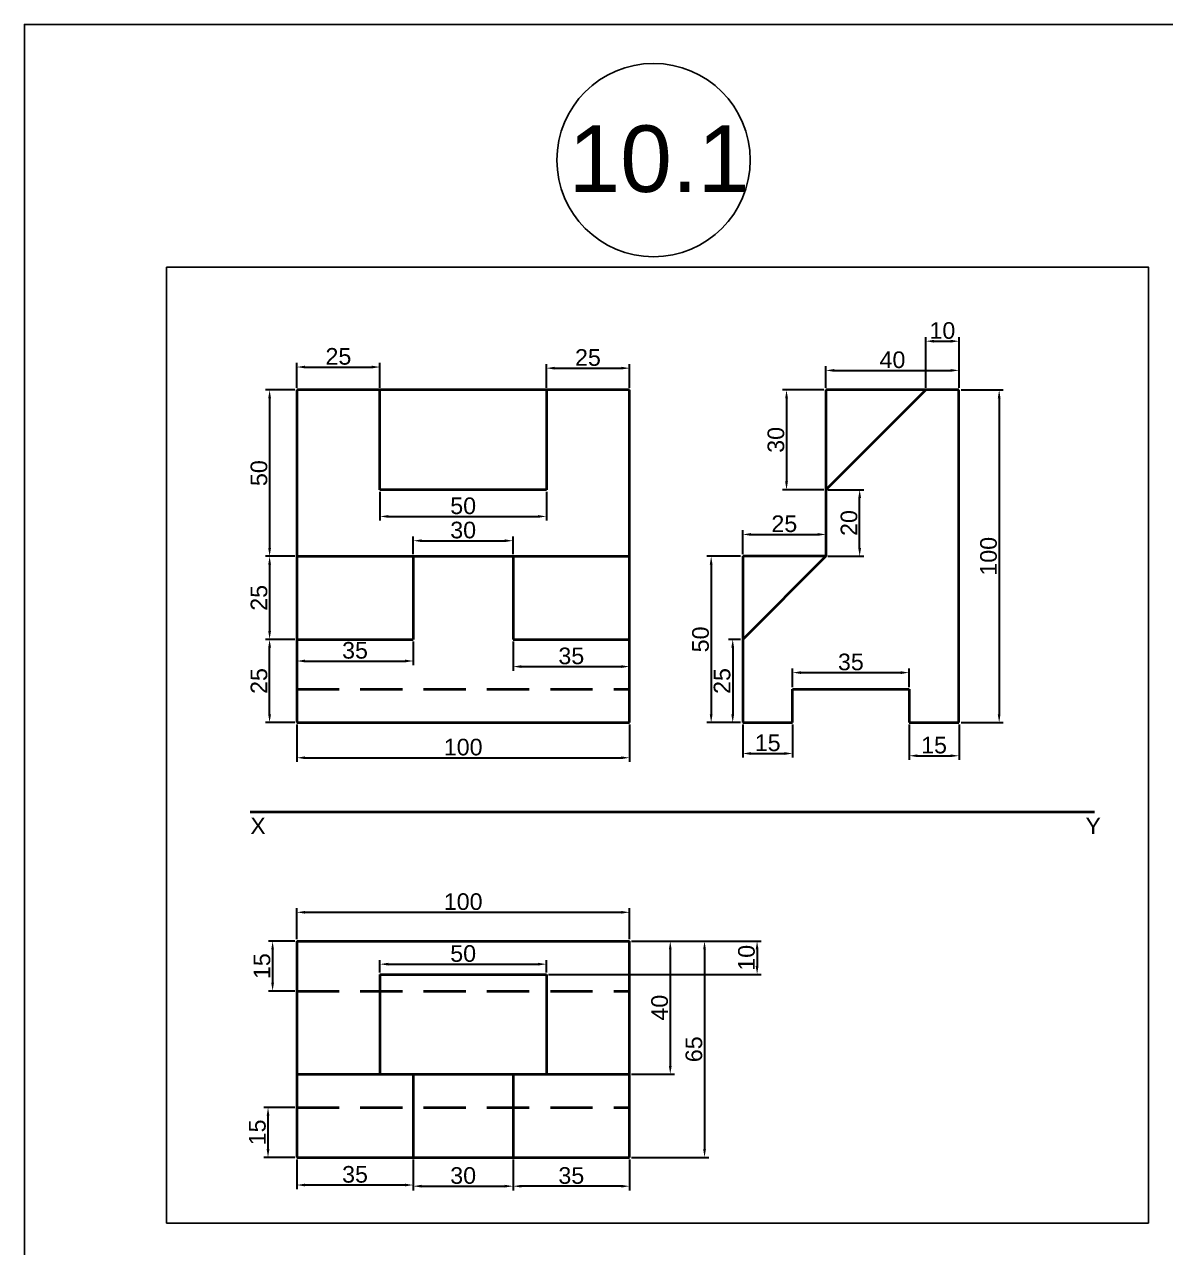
# Model space of a CAD drawing. Header units: millimetres. Extents: x 0 to 878, y 0 to 734.
# Drawn here: x 0 to 342.9, y 365.9 to 733.7 of the extents above; entities that cross this region are included whole.
import ezdxf

# ---------------------------------------------------------------- set-up
doc = ezdxf.new("R2010")
doc.units = ezdxf.units.MM
doc.linetypes.add('DASHED', pattern=[19.05, 12.7, -6.35])
doc.styles.get("Standard").update_dxf_attribs({"font": 'arial.ttf'})
doc.dimstyles.new('ISO-25', dxfattribs={"dimtxt": 5, "dimasz": 2.5, "dimexe": 1.25, "dimexo": 0.625, "dimtad": 1, "dimtxsty": 'Standard', "dimcen": 2.5, "dimclrd": 3, "dimclre": 3, "dimclrt": 3, "dimadec": 0, "dimazin": 0, "dimtfac": 1, "dimtmove": 0, "dimatfit": 3, "dimfxl": 1, "dimlwd": 30, "dimlwe": 30, "dimarcsym": 0})

# ---------------------------------------------------------------- blocks, each defined once
blk = doc.blocks.new('*D2')
at = {"color": 3, "lineweight": 30, "transparency": 16777216}
for p, q in [((81.85, 523.17), (81.85, 511.96)), ((181.85, 523.17), (181.85, 511.96)), ((84.35, 513.21), (179.35, 513.21))]:
    blk.add_line(p, q, dxfattribs=at)
at = {"color": 3, "transparency": 16777216}
for points in [[(84.35, 513.62), (84.35, 512.79), (81.85, 513.21)], [(179.35, 513.62), (179.35, 512.79), (181.85, 513.21)]]:
    blk.add_solid(points, dxfattribs=at)
at = {"layer": 'Defpoints', "color": 0, "transparency": 16777216}
for p in [(81.85, 523.79), (181.85, 523.79), (181.85, 513.21)]:
    blk.add_point(p, dxfattribs=at)
at = {"color": 3, "transparency": 16777216, "insert": (131.85, 516.39), "char_height": 5, "attachment_point": 5}
blk.add_mtext('100', dxfattribs=at)
blk = doc.blocks.new('*D3')
at = {"color": 3, "lineweight": 30, "transparency": 16777216}
for p, q in [((81.23, 548.79), (72.42, 548.79)), ((73.67, 526.29), (73.67, 546.29)), ((81.23, 523.79), (72.42, 523.79))]:
    blk.add_line(p, q, dxfattribs=at)
at = {"color": 3, "transparency": 16777216}
for points in [[(73.26, 546.29), (74.09, 546.29), (73.67, 548.79)], [(73.26, 526.29), (74.09, 526.29), (73.67, 523.79)]]:
    blk.add_solid(points, dxfattribs=at)
at = {"layer": 'Defpoints', "color": 0, "transparency": 16777216}
for p in [(73.67, 548.79), (81.85, 548.79), (81.85, 523.79)]:
    blk.add_point(p, dxfattribs=at)
at = {"color": 3, "transparency": 16777216, "insert": (70.5, 536.29), "char_height": 5, "attachment_point": 5, "rotation": 90}
blk.add_mtext('25', dxfattribs=at)
blk = doc.blocks.new('*D4')
at = {"color": 3, "lineweight": 30, "transparency": 16777216}
for p, q in [((81.85, 548.17), (81.85, 541.05)), ((116.85, 548.17), (116.85, 541.05)), ((84.35, 542.3), (114.35, 542.3))]:
    blk.add_line(p, q, dxfattribs=at)
at = {"color": 3, "transparency": 16777216}
for points in [[(84.35, 542.72), (84.35, 541.88), (81.85, 542.3)], [(114.35, 542.72), (114.35, 541.88), (116.85, 542.3)]]:
    blk.add_solid(points, dxfattribs=at)
at = {"layer": 'Defpoints', "color": 0, "transparency": 16777216}
for p in [(81.85, 548.79), (116.85, 548.79), (116.85, 542.3)]:
    blk.add_point(p, dxfattribs=at)
at = {"color": 3, "transparency": 16777216, "insert": (99.35, 545.48), "char_height": 5, "attachment_point": 5}
blk.add_mtext('35', dxfattribs=at)
blk = doc.blocks.new('*D5')
at = {"color": 3, "lineweight": 30, "transparency": 16777216}
for p, q in [((146.85, 548.17), (146.85, 539.38)), ((181.85, 548.17), (181.85, 539.38)), ((149.35, 540.63), (179.35, 540.63))]:
    blk.add_line(p, q, dxfattribs=at)
at = {"color": 3, "transparency": 16777216}
for points in [[(149.35, 541.04), (149.35, 540.21), (146.85, 540.63)], [(179.35, 541.04), (179.35, 540.21), (181.85, 540.63)]]:
    blk.add_solid(points, dxfattribs=at)
at = {"layer": 'Defpoints', "color": 0, "transparency": 16777216}
for p in [(146.85, 548.79), (181.85, 548.79), (181.85, 540.63)]:
    blk.add_point(p, dxfattribs=at)
at = {"color": 3, "transparency": 16777216, "insert": (164.35, 543.81), "char_height": 5, "attachment_point": 5}
blk.add_mtext('35', dxfattribs=at)
blk = doc.blocks.new('*D6')
at = {"color": 3, "lineweight": 30, "transparency": 16777216}
for p, q in [((81.23, 573.79), (72.42, 573.79)), ((73.67, 571.29), (73.67, 551.29)), ((81.23, 548.79), (72.42, 548.79))]:
    blk.add_line(p, q, dxfattribs=at)
at = {"color": 3, "transparency": 16777216}
for points in [[(73.26, 571.29), (74.09, 571.29), (73.67, 573.79)], [(73.26, 551.29), (74.09, 551.29), (73.67, 548.79)]]:
    blk.add_solid(points, dxfattribs=at)
at = {"layer": 'Defpoints', "color": 0, "transparency": 16777216}
for p in [(81.85, 573.79), (73.67, 548.79), (81.85, 548.79)]:
    blk.add_point(p, dxfattribs=at)
at = {"color": 3, "transparency": 16777216, "insert": (70.5, 561.29), "char_height": 5, "attachment_point": 5, "rotation": 90}
blk.add_mtext('25', dxfattribs=at)
blk = doc.blocks.new('*D7')
at = {"color": 3, "lineweight": 30, "transparency": 16777216}
for p, q in [((116.85, 574.42), (116.85, 579.72)), ((119.35, 578.47), (144.35, 578.47)), ((146.85, 574.42), (146.85, 579.72))]:
    blk.add_line(p, q, dxfattribs=at)
at = {"color": 3, "transparency": 16777216}
for points in [[(119.35, 578.88), (119.35, 578.05), (116.85, 578.47)], [(144.35, 578.88), (144.35, 578.05), (146.85, 578.47)]]:
    blk.add_solid(points, dxfattribs=at)
at = {"layer": 'Defpoints', "color": 0, "transparency": 16777216}
for p in [(146.85, 578.47), (116.85, 573.79), (146.85, 573.79)]:
    blk.add_point(p, dxfattribs=at)
at = {"color": 3, "transparency": 16777216, "insert": (131.85, 581.65), "char_height": 5, "attachment_point": 5}
blk.add_mtext('30', dxfattribs=at)
blk = doc.blocks.new('*D8')
at = {"color": 3, "lineweight": 30, "transparency": 16777216}
for p, q in [((81.23, 623.79), (72.42, 623.79)), ((73.67, 621.29), (73.67, 576.29)), ((81.23, 573.79), (72.42, 573.79))]:
    blk.add_line(p, q, dxfattribs=at)
at = {"color": 3, "transparency": 16777216}
for points in [[(73.26, 621.29), (74.09, 621.29), (73.67, 623.79)], [(73.26, 576.29), (74.09, 576.29), (73.67, 573.79)]]:
    blk.add_solid(points, dxfattribs=at)
at = {"layer": 'Defpoints', "color": 0, "transparency": 16777216}
for p in [(81.85, 623.79), (73.67, 573.79), (81.85, 573.79)]:
    blk.add_point(p, dxfattribs=at)
at = {"color": 3, "transparency": 16777216, "insert": (70.5, 598.79), "char_height": 5, "attachment_point": 5, "rotation": 90}
blk.add_mtext('50', dxfattribs=at)
blk = doc.blocks.new('*D9')
at = {"color": 3, "lineweight": 30, "transparency": 16777216}
for p, q in [((106.85, 593.17), (106.85, 584.51)), ((156.85, 593.17), (156.85, 584.51)), ((109.35, 585.76), (154.35, 585.76))]:
    blk.add_line(p, q, dxfattribs=at)
at = {"color": 3, "transparency": 16777216}
for points in [[(109.35, 586.18), (109.35, 585.35), (106.85, 585.76)], [(154.35, 586.18), (154.35, 585.35), (156.85, 585.76)]]:
    blk.add_solid(points, dxfattribs=at)
at = {"layer": 'Defpoints', "color": 0, "transparency": 16777216}
for p in [(106.85, 593.79), (156.85, 593.79), (156.85, 585.76)]:
    blk.add_point(p, dxfattribs=at)
at = {"color": 3, "transparency": 16777216, "insert": (131.85, 588.94), "char_height": 5, "attachment_point": 5}
blk.add_mtext('50', dxfattribs=at)
blk = doc.blocks.new('*D10')
at = {"color": 3, "lineweight": 30, "transparency": 16777216}
for p, q in [((81.85, 624.42), (81.85, 631.94)), ((84.35, 630.69), (104.35, 630.69)), ((106.85, 624.42), (106.85, 631.94))]:
    blk.add_line(p, q, dxfattribs=at)
at = {"color": 3, "transparency": 16777216}
for points in [[(84.35, 631.11), (84.35, 630.27), (81.85, 630.69)], [(104.35, 631.11), (104.35, 630.27), (106.85, 630.69)]]:
    blk.add_solid(points, dxfattribs=at)
at = {"layer": 'Defpoints', "color": 0, "transparency": 16777216}
for p in [(106.85, 630.69), (81.85, 623.79), (106.85, 623.79)]:
    blk.add_point(p, dxfattribs=at)
at = {"color": 3, "transparency": 16777216, "insert": (94.35, 633.87), "char_height": 5, "attachment_point": 5}
blk.add_mtext('25', dxfattribs=at)
blk = doc.blocks.new('*D11')
at = {"color": 3, "lineweight": 30, "transparency": 16777216}
for p, q in [((156.85, 624.42), (156.85, 631.6)), ((159.35, 630.35), (179.35, 630.35)), ((181.85, 624.42), (181.85, 631.6))]:
    blk.add_line(p, q, dxfattribs=at)
at = {"color": 3, "transparency": 16777216}
for points in [[(159.35, 630.77), (159.35, 629.94), (156.85, 630.35)], [(179.35, 630.77), (179.35, 629.94), (181.85, 630.35)]]:
    blk.add_solid(points, dxfattribs=at)
at = {"layer": 'Defpoints', "color": 0, "transparency": 16777216}
for p in [(181.85, 630.35), (156.85, 623.79), (181.85, 623.79)]:
    blk.add_point(p, dxfattribs=at)
at = {"color": 3, "transparency": 16777216, "insert": (169.35, 633.53), "char_height": 5, "attachment_point": 5}
blk.add_mtext('25', dxfattribs=at)
blk = doc.blocks.new('*D12')
at = {"color": 3, "lineweight": 30, "transparency": 16777216}
for p, q in [((215.87, 523.17), (215.87, 513.24)), ((230.87, 523.17), (230.87, 513.24)), ((218.37, 514.49), (228.37, 514.49))]:
    blk.add_line(p, q, dxfattribs=at)
at = {"color": 3, "transparency": 16777216}
for points in [[(218.37, 514.91), (218.37, 514.07), (215.87, 514.49)], [(228.37, 514.91), (228.37, 514.07), (230.87, 514.49)]]:
    blk.add_solid(points, dxfattribs=at)
at = {"layer": 'Defpoints', "color": 0, "transparency": 16777216}
for p in [(215.87, 523.79), (230.87, 523.79), (230.87, 514.49)]:
    blk.add_point(p, dxfattribs=at)
at = {"color": 3, "transparency": 16777216, "insert": (223.37, 517.67), "char_height": 5, "attachment_point": 5}
blk.add_mtext('15', dxfattribs=at)
blk = doc.blocks.new('*D13')
at = {"color": 3, "lineweight": 30, "transparency": 16777216}
for p, q in [((265.87, 523.17), (265.87, 512.56)), ((280.87, 523.17), (280.87, 512.56)), ((268.37, 513.81), (278.37, 513.81))]:
    blk.add_line(p, q, dxfattribs=at)
at = {"color": 3, "transparency": 16777216}
for points in [[(268.37, 514.23), (268.37, 513.4), (265.87, 513.81)], [(278.37, 514.23), (278.37, 513.4), (280.87, 513.81)]]:
    blk.add_solid(points, dxfattribs=at)
at = {"layer": 'Defpoints', "color": 0, "transparency": 16777216}
for p in [(265.87, 523.79), (280.87, 523.79), (280.87, 513.81)]:
    blk.add_point(p, dxfattribs=at)
at = {"color": 3, "transparency": 16777216, "insert": (273.37, 516.99), "char_height": 5, "attachment_point": 5}
blk.add_mtext('15', dxfattribs=at)
blk = doc.blocks.new('*D14')
at = {"color": 3, "lineweight": 30, "transparency": 16777216}
for p, q in [((230.87, 534.42), (230.87, 540.06)), ((233.37, 538.81), (263.37, 538.81)), ((265.87, 534.42), (265.87, 540.06))]:
    blk.add_line(p, q, dxfattribs=at)
at = {"color": 3, "transparency": 16777216}
for points in [[(233.37, 539.23), (233.37, 538.39), (230.87, 538.81)], [(263.37, 539.23), (263.37, 538.39), (265.87, 538.81)]]:
    blk.add_solid(points, dxfattribs=at)
at = {"layer": 'Defpoints', "color": 0, "transparency": 16777216}
for p in [(265.87, 538.81), (230.87, 533.79), (265.87, 533.79)]:
    blk.add_point(p, dxfattribs=at)
at = {"color": 3, "transparency": 16777216, "insert": (248.37, 541.99), "char_height": 5, "attachment_point": 5}
blk.add_mtext('35', dxfattribs=at)
blk = doc.blocks.new('*D15')
at = {"color": 3, "lineweight": 30, "transparency": 16777216}
for p, q in [((281.49, 623.79), (294.19, 623.79)), ((292.94, 621.29), (292.94, 526.29)), ((281.49, 523.79), (294.19, 523.79))]:
    blk.add_line(p, q, dxfattribs=at)
at = {"color": 3, "transparency": 16777216}
for points in [[(292.52, 621.29), (293.35, 621.29), (292.94, 623.79)], [(292.52, 526.29), (293.35, 526.29), (292.94, 523.79)]]:
    blk.add_solid(points, dxfattribs=at)
at = {"layer": 'Defpoints', "color": 0, "transparency": 16777216}
for p in [(280.87, 623.79), (280.87, 523.79), (292.94, 523.79)]:
    blk.add_point(p, dxfattribs=at)
at = {"color": 3, "transparency": 16777216, "insert": (289.76, 573.79), "char_height": 5, "attachment_point": 5, "rotation": 90}
blk.add_mtext('100', dxfattribs=at)
blk = doc.blocks.new('*D16')
at = {"color": 3, "lineweight": 30, "transparency": 16777216}
for p, q in [((215.87, 574.42), (215.87, 581.61)), ((240.87, 574.42), (240.87, 581.61)), ((218.37, 580.36), (238.37, 580.36))]:
    blk.add_line(p, q, dxfattribs=at)
at = {"color": 3, "transparency": 16777216}
for points in [[(218.37, 580.78), (218.37, 579.94), (215.87, 580.36)], [(238.37, 580.78), (238.37, 579.94), (240.87, 580.36)]]:
    blk.add_solid(points, dxfattribs=at)
at = {"layer": 'Defpoints', "color": 0, "transparency": 16777216}
for p in [(240.87, 580.36), (215.87, 573.79), (240.87, 573.79)]:
    blk.add_point(p, dxfattribs=at)
at = {"color": 3, "transparency": 16777216, "insert": (228.37, 583.54), "char_height": 5, "attachment_point": 5}
blk.add_mtext('25', dxfattribs=at)
blk = doc.blocks.new('*D17')
at = {"color": 3, "lineweight": 30, "transparency": 16777216}
for p, q in [((215.24, 573.79), (205.13, 573.79)), ((206.38, 571.29), (206.38, 526.29)), ((215.24, 523.79), (205.13, 523.79))]:
    blk.add_line(p, q, dxfattribs=at)
at = {"color": 3, "transparency": 16777216}
for points in [[(205.97, 571.29), (206.8, 571.29), (206.38, 573.79)], [(205.97, 526.29), (206.8, 526.29), (206.38, 523.79)]]:
    blk.add_solid(points, dxfattribs=at)
at = {"layer": 'Defpoints', "color": 0, "transparency": 16777216}
for p in [(215.87, 573.79), (206.38, 523.79), (215.87, 523.79)]:
    blk.add_point(p, dxfattribs=at)
at = {"color": 3, "transparency": 16777216, "insert": (203.2, 548.79), "char_height": 5, "attachment_point": 5, "rotation": 90}
blk.add_mtext('50', dxfattribs=at)
blk = doc.blocks.new('*D18')
at = {"color": 3, "lineweight": 30, "transparency": 16777216}
for p, q in [((240.87, 624.42), (240.87, 630.93)), ((243.37, 629.68), (278.37, 629.68)), ((280.87, 624.42), (280.87, 630.93))]:
    blk.add_line(p, q, dxfattribs=at)
at = {"color": 3, "transparency": 16777216}
for points in [[(243.37, 630.09), (243.37, 629.26), (240.87, 629.68)], [(278.37, 630.09), (278.37, 629.26), (280.87, 629.68)]]:
    blk.add_solid(points, dxfattribs=at)
at = {"layer": 'Defpoints', "color": 0, "transparency": 16777216}
for p in [(280.87, 629.68), (240.87, 623.79), (280.87, 623.79)]:
    blk.add_point(p, dxfattribs=at)
at = {"color": 3, "transparency": 16777216, "insert": (260.87, 632.85), "char_height": 5, "attachment_point": 5}
blk.add_mtext('40', dxfattribs=at)
blk = doc.blocks.new('*D19')
at = {"color": 3, "lineweight": 30, "transparency": 16777216}
for p, q in [((270.87, 624.42), (270.87, 639.71)), ((273.37, 638.46), (278.37, 638.46)), ((280.87, 624.42), (280.87, 639.71))]:
    blk.add_line(p, q, dxfattribs=at)
at = {"color": 3, "transparency": 16777216}
for points in [[(273.37, 638.88), (273.37, 638.04), (270.87, 638.46)], [(278.37, 638.88), (278.37, 638.04), (280.87, 638.46)]]:
    blk.add_solid(points, dxfattribs=at)
at = {"layer": 'Defpoints', "color": 0, "transparency": 16777216}
for p in [(280.87, 638.46), (270.87, 623.79), (280.87, 623.79)]:
    blk.add_point(p, dxfattribs=at)
at = {"color": 3, "transparency": 16777216, "insert": (275.87, 641.64), "char_height": 5, "attachment_point": 5}
blk.add_mtext('10', dxfattribs=at)
blk = doc.blocks.new('*D20')
at = {"color": 3, "lineweight": 30, "transparency": 16777216}
for p, q in [((240.24, 623.79), (227.78, 623.79)), ((229.03, 621.29), (229.03, 596.29)), ((240.24, 593.79), (227.78, 593.79))]:
    blk.add_line(p, q, dxfattribs=at)
at = {"color": 3, "transparency": 16777216}
for points in [[(228.62, 621.29), (229.45, 621.29), (229.03, 623.79)], [(228.62, 596.29), (229.45, 596.29), (229.03, 593.79)]]:
    blk.add_solid(points, dxfattribs=at)
at = {"layer": 'Defpoints', "color": 0, "transparency": 16777216}
for p in [(240.87, 623.79), (229.03, 593.79), (240.87, 593.79)]:
    blk.add_point(p, dxfattribs=at)
at = {"color": 3, "transparency": 16777216, "insert": (225.86, 608.79), "char_height": 5, "attachment_point": 5, "rotation": 90}
blk.add_mtext('30', dxfattribs=at)
blk = doc.blocks.new('*D21')
at = {"color": 3, "lineweight": 30, "transparency": 16777216}
for p, q in [((241.49, 593.79), (252.26, 593.79)), ((251.01, 576.29), (251.01, 591.29)), ((241.49, 573.79), (252.26, 573.79))]:
    blk.add_line(p, q, dxfattribs=at)
at = {"color": 3, "transparency": 16777216}
for points in [[(250.59, 591.29), (251.43, 591.29), (251.01, 593.79)], [(250.59, 576.29), (251.43, 576.29), (251.01, 573.79)]]:
    blk.add_solid(points, dxfattribs=at)
at = {"layer": 'Defpoints', "color": 0, "transparency": 16777216}
for p in [(240.87, 593.79), (251.01, 593.79), (240.87, 573.79)]:
    blk.add_point(p, dxfattribs=at)
at = {"color": 3, "transparency": 16777216, "insert": (247.83, 583.79), "char_height": 5, "attachment_point": 5, "rotation": 90}
blk.add_mtext('20', dxfattribs=at)
blk = doc.blocks.new('*D22')
at = {"color": 3, "lineweight": 30, "transparency": 16777216}
for p, q in [((215.24, 548.79), (211.61, 548.79)), ((212.86, 546.29), (212.86, 526.29)), ((215.24, 523.79), (211.61, 523.79))]:
    blk.add_line(p, q, dxfattribs=at)
at = {"color": 3, "transparency": 16777216}
for points in [[(212.44, 546.29), (213.28, 546.29), (212.86, 548.79)], [(212.44, 526.29), (213.28, 526.29), (212.86, 523.79)]]:
    blk.add_solid(points, dxfattribs=at)
at = {"layer": 'Defpoints', "color": 0, "transparency": 16777216}
for p in [(215.87, 548.79), (212.86, 523.79), (215.87, 523.79)]:
    blk.add_point(p, dxfattribs=at)
at = {"color": 3, "transparency": 16777216, "insert": (209.68, 536.29), "char_height": 5, "attachment_point": 5, "rotation": 90}
blk.add_mtext('25', dxfattribs=at)
blk = doc.blocks.new('*D23')
at = {"color": 3, "lineweight": 30, "transparency": 16777216}
for p, q in [((81.85, 392.43), (81.85, 383.49)), ((116.85, 392.43), (116.85, 383.49)), ((114.35, 384.74), (84.35, 384.74))]:
    blk.add_line(p, q, dxfattribs=at)
at = {"color": 3, "transparency": 16777216}
for points in [[(84.35, 385.15), (84.35, 384.32), (81.85, 384.74)], [(114.35, 385.15), (114.35, 384.32), (116.85, 384.74)]]:
    blk.add_solid(points, dxfattribs=at)
at = {"layer": 'Defpoints', "color": 0, "transparency": 16777216}
for p in [(81.85, 393.06), (116.85, 393.06), (81.85, 384.74)]:
    blk.add_point(p, dxfattribs=at)
at = {"color": 3, "transparency": 16777216, "insert": (99.35, 387.92), "char_height": 5, "attachment_point": 5}
blk.add_mtext('35', dxfattribs=at)
blk = doc.blocks.new('*D24')
at = {"color": 3, "lineweight": 30, "transparency": 16777216}
for p, q in [((116.85, 392.43), (116.85, 383.14)), ((146.85, 392.43), (146.85, 383.14)), ((119.35, 384.39), (144.35, 384.39))]:
    blk.add_line(p, q, dxfattribs=at)
at = {"color": 3, "transparency": 16777216}
for points in [[(119.35, 384.81), (119.35, 383.98), (116.85, 384.39)], [(144.35, 384.81), (144.35, 383.98), (146.85, 384.39)]]:
    blk.add_solid(points, dxfattribs=at)
at = {"layer": 'Defpoints', "color": 0, "transparency": 16777216}
for p in [(116.85, 393.06), (146.85, 393.06), (146.85, 384.39)]:
    blk.add_point(p, dxfattribs=at)
at = {"color": 3, "transparency": 16777216, "insert": (131.85, 387.57), "char_height": 5, "attachment_point": 5}
blk.add_mtext('30', dxfattribs=at)
blk = doc.blocks.new('*D25')
at = {"color": 3, "lineweight": 30, "transparency": 16777216}
for p, q in [((146.85, 392.43), (146.85, 383.14)), ((181.85, 392.43), (181.85, 383.14)), ((179.35, 384.39), (149.35, 384.39))]:
    blk.add_line(p, q, dxfattribs=at)
at = {"color": 3, "transparency": 16777216}
for points in [[(149.35, 384.81), (149.35, 383.98), (146.85, 384.39)], [(179.35, 384.81), (179.35, 383.98), (181.85, 384.39)]]:
    blk.add_solid(points, dxfattribs=at)
at = {"layer": 'Defpoints', "color": 0, "transparency": 16777216}
for p in [(146.85, 393.06), (181.85, 393.06), (146.85, 384.39)]:
    blk.add_point(p, dxfattribs=at)
at = {"color": 3, "transparency": 16777216, "insert": (164.35, 387.57), "char_height": 5, "attachment_point": 5}
blk.add_mtext('35', dxfattribs=at)
blk = doc.blocks.new('*D26')
at = {"color": 3, "lineweight": 30, "transparency": 16777216}
for p, q in [((81.85, 458.68), (81.85, 467.99)), ((181.85, 458.68), (181.85, 467.99)), ((84.35, 466.74), (179.35, 466.74))]:
    blk.add_line(p, q, dxfattribs=at)
at = {"color": 3, "transparency": 16777216}
for points in [[(84.35, 467.16), (84.35, 466.33), (81.85, 466.74)], [(179.35, 467.16), (179.35, 466.33), (181.85, 466.74)]]:
    blk.add_solid(points, dxfattribs=at)
at = {"layer": 'Defpoints', "color": 0, "transparency": 16777216}
for p in [(181.85, 466.74), (81.85, 458.06), (181.85, 458.06)]:
    blk.add_point(p, dxfattribs=at)
at = {"color": 3, "transparency": 16777216, "insert": (131.85, 469.92), "char_height": 5, "attachment_point": 5}
blk.add_mtext('100', dxfattribs=at)
blk = doc.blocks.new('*D27')
at = {"color": 3, "lineweight": 30, "transparency": 16777216}
for p, q in [((81.23, 458.06), (73.33, 458.06)), ((74.58, 455.56), (74.58, 445.56)), ((81.23, 443.06), (73.33, 443.06))]:
    blk.add_line(p, q, dxfattribs=at)
at = {"color": 3, "transparency": 16777216}
for points in [[(74.16, 455.56), (74.99, 455.56), (74.58, 458.06)], [(74.16, 445.56), (74.99, 445.56), (74.58, 443.06)]]:
    blk.add_solid(points, dxfattribs=at)
at = {"layer": 'Defpoints', "color": 0, "transparency": 16777216}
for p in [(81.85, 458.06), (74.58, 443.06), (81.85, 443.06)]:
    blk.add_point(p, dxfattribs=at)
at = {"color": 3, "transparency": 16777216, "insert": (71.4, 450.56), "char_height": 5, "attachment_point": 5, "rotation": 90}
blk.add_mtext('15', dxfattribs=at)
blk = doc.blocks.new('*D28')
at = {"color": 3, "lineweight": 30, "transparency": 16777216}
for p, q in [((81.23, 408.06), (71.95, 408.06)), ((73.2, 395.56), (73.2, 405.56)), ((81.23, 393.06), (71.95, 393.06))]:
    blk.add_line(p, q, dxfattribs=at)
at = {"color": 3, "transparency": 16777216}
for points in [[(72.78, 405.56), (73.62, 405.56), (73.2, 408.06)], [(72.78, 395.56), (73.62, 395.56), (73.2, 393.06)]]:
    blk.add_solid(points, dxfattribs=at)
at = {"layer": 'Defpoints', "color": 0, "transparency": 16777216}
for p in [(73.2, 408.06), (81.85, 408.06), (81.85, 393.06)]:
    blk.add_point(p, dxfattribs=at)
at = {"color": 3, "transparency": 16777216, "insert": (70.02, 400.56), "char_height": 5, "attachment_point": 5, "rotation": 90}
blk.add_mtext('15', dxfattribs=at)
blk = doc.blocks.new('*D29')
at = {"color": 3, "lineweight": 30, "transparency": 16777216}
for p, q in [((182.48, 458.06), (205.64, 458.06)), ((204.39, 455.56), (204.39, 395.56)), ((182.48, 393.06), (205.64, 393.06))]:
    blk.add_line(p, q, dxfattribs=at)
at = {"color": 3, "transparency": 16777216}
for points in [[(203.98, 455.56), (204.81, 455.56), (204.39, 458.06)], [(203.98, 395.56), (204.81, 395.56), (204.39, 393.06)]]:
    blk.add_solid(points, dxfattribs=at)
at = {"layer": 'Defpoints', "color": 0, "transparency": 16777216}
for p in [(181.85, 458.06), (181.85, 393.06), (204.39, 393.06)]:
    blk.add_point(p, dxfattribs=at)
at = {"color": 3, "transparency": 16777216, "insert": (201.21, 425.56), "char_height": 5, "attachment_point": 5, "rotation": 90}
blk.add_mtext('65', dxfattribs=at)
blk = doc.blocks.new('*D30')
at = {"color": 3, "lineweight": 30, "transparency": 16777216}
for p, q in [((182.48, 458.06), (195.34, 458.06)), ((194.09, 455.56), (194.09, 420.56)), ((182.48, 418.06), (195.34, 418.06))]:
    blk.add_line(p, q, dxfattribs=at)
at = {"color": 3, "transparency": 16777216}
for points in [[(193.67, 455.56), (194.51, 455.56), (194.09, 458.06)], [(193.67, 420.56), (194.51, 420.56), (194.09, 418.06)]]:
    blk.add_solid(points, dxfattribs=at)
at = {"layer": 'Defpoints', "color": 0, "transparency": 16777216}
for p in [(181.85, 458.06), (181.85, 418.06), (194.09, 418.06)]:
    blk.add_point(p, dxfattribs=at)
at = {"color": 3, "transparency": 16777216, "insert": (190.91, 438.06), "char_height": 5, "attachment_point": 5, "rotation": 90}
blk.add_mtext('40', dxfattribs=at)
blk = doc.blocks.new('*D31')
at = {"color": 3, "lineweight": 30, "transparency": 16777216}
for p, q in [((182.48, 458.06), (221.44, 458.06)), ((220.19, 455.56), (220.19, 450.56)), ((157.48, 448.06), (221.44, 448.06))]:
    blk.add_line(p, q, dxfattribs=at)
at = {"color": 3, "transparency": 16777216}
for points in [[(219.77, 455.56), (220.61, 455.56), (220.19, 458.06)], [(219.77, 450.56), (220.61, 450.56), (220.19, 448.06)]]:
    blk.add_solid(points, dxfattribs=at)
at = {"layer": 'Defpoints', "color": 0, "transparency": 16777216}
for p in [(181.85, 458.06), (156.85, 448.06), (220.19, 448.06)]:
    blk.add_point(p, dxfattribs=at)
at = {"color": 3, "transparency": 16777216, "insert": (217.01, 453.06), "char_height": 5, "attachment_point": 5, "rotation": 90}
blk.add_mtext('10', dxfattribs=at)
blk = doc.blocks.new('*D32')
at = {"color": 3, "lineweight": 30, "transparency": 16777216}
for p, q in [((106.85, 448.68), (106.85, 452.4)), ((156.85, 448.68), (156.85, 452.4)), ((109.35, 451.15), (154.35, 451.15))]:
    blk.add_line(p, q, dxfattribs=at)
at = {"color": 3, "transparency": 16777216}
for points in [[(109.35, 451.56), (109.35, 450.73), (106.85, 451.15)], [(154.35, 451.56), (154.35, 450.73), (156.85, 451.15)]]:
    blk.add_solid(points, dxfattribs=at)
at = {"layer": 'Defpoints', "color": 0, "transparency": 16777216}
for p in [(156.85, 451.15), (106.85, 448.06), (156.85, 448.06)]:
    blk.add_point(p, dxfattribs=at)
at = {"color": 3, "transparency": 16777216, "insert": (131.85, 454.32), "char_height": 5, "attachment_point": 5}
blk.add_mtext('50', dxfattribs=at)

msp = doc.modelspace()

# ---------------------------------------------------------------- linework, layer by layer
at = {"color": 6, "lineweight": 40}
for p, q in [((106.852, 623.791), (81.852, 623.791)), ((81.852, 623.791), (81.852, 523.791)), ((106.852, 593.791), (106.852, 623.791)), ((156.852, 623.791), (106.852, 623.791)), ((181.852, 623.791), (156.852, 623.791)), ((156.852, 623.791), (156.852, 593.791)), ((181.852, 523.791), (181.852, 623.791)), ((156.852, 593.791), (106.852, 593.791)), ((81.852, 573.791), (181.852, 573.791)), ((116.852, 573.791), (116.852, 548.791)), ((146.852, 573.791), (146.852, 548.791)), ((81.852, 548.791), (116.852, 548.791)), ((146.852, 548.791), (181.852, 548.791)), ((81.852, 523.791), (181.852, 523.791))]:
    msp.add_line(p, q, dxfattribs=at)
at = {"color": 2, "lineweight": 40}
for p, q in [((280.866, 623.791), (240.866, 623.791)), ((240.866, 623.791), (240.866, 573.791)), ((270.866, 623.791), (240.866, 593.791)), ((280.866, 523.791), (280.866, 623.791)), ((240.866, 573.791), (215.866, 573.791)), ((215.866, 573.791), (215.866, 523.791)), ((240.866, 573.791), (215.866, 548.791)), ((230.866, 523.791), (230.866, 533.791)), ((230.866, 533.791), (265.866, 533.791)), ((265.866, 533.791), (265.866, 523.791)), ((215.866, 523.791), (230.866, 523.791)), ((265.866, 523.791), (280.866, 523.791))]:
    msp.add_line(p, q, dxfattribs=at)
at = {"color": 32, "linetype": 'DASHED', "lineweight": 40, "true_color": 0xcd6928}
for p, q in [((81.852, 533.791), (181.852, 533.791)), ((81.852, 443.056), (181.852, 443.056)), ((81.852, 408.056), (181.852, 408.056))]:
    msp.add_line(p, q, dxfattribs=at)
at = {"color": 1, "lineweight": 40}
msp.add_line((67.832, 496.962), (321.637, 496.962), dxfattribs=at)
at = {"color": 4, "lineweight": 40}
for p, q in [((81.852, 458.056), (181.852, 458.056)), ((81.852, 458.056), (81.852, 393.056)), ((181.852, 393.056), (181.852, 458.056)), ((106.852, 448.056), (156.852, 448.056)), ((106.852, 448.056), (106.852, 418.056)), ((156.852, 448.056), (156.852, 418.056)), ((81.852, 418.056), (181.852, 418.056)), ((116.852, 418.056), (116.852, 393.056)), ((146.852, 418.056), (146.852, 393.056)), ((81.852, 393.056), (181.852, 393.056))]:
    msp.add_line(p, q, dxfattribs=at)
for points in [[(0, 0), (877.827, 0), (877.827, 733.696), (0, 733.696)], [(42.719, 660.764), (337.779, 660.764), (337.779, 373.282), (42.719, 373.282)]]:
    msp.add_lwpolyline(points, close=True)
msp.add_circle((189.055, 692.923), 29.053)

# ---------------------------------------------------------------- texts
msp.add_text('10.1', height=20).set_placement((163.504, 683.333))
at = {"lineweight": 40}
for s, p in [('X', (67.86, 490.242)), ('Y', (318.869, 490.242))]:
    msp.add_text(s, height=5, dxfattribs=at).set_placement(p)

# ---------------------------------------------------------------- dimensions: what is measured, and where the dimension line sits
for base, p1, p2, picture, middle in [((280.866, 638.459), (270.866, 623.791), (280.866, 623.791), '*D19', (275.866, 641.637)), ((106.852, 630.69), (81.852, 623.791), (106.852, 623.791), '*D10', (94.352, 633.868)), ((181.852, 630.352), (156.852, 623.791), (181.852, 623.791), '*D11', (169.352, 633.53)), ((280.866, 629.676), (240.866, 623.791), (280.866, 623.791), '*D18', (260.866, 632.854)), ((156.852, 585.764), (106.852, 593.791), (156.852, 593.791), '*D9', (131.852, 588.941)), ((146.852, 578.466), (116.852, 573.791), (146.852, 573.791), '*D7', (131.852, 581.646)), ((240.866, 580.359), (215.866, 573.791), (240.866, 573.791), '*D16', (228.366, 583.537)), ((116.852, 542.3), (81.852, 548.791), (116.852, 548.791), '*D4', (99.352, 545.48)), ((181.852, 540.626), (146.852, 548.791), (181.852, 548.791), '*D5', (164.352, 543.805)), ((265.866, 538.811), (230.866, 533.791), (265.866, 533.791), '*D14', (248.366, 541.99)), ((181.852, 513.207), (81.852, 523.791), (181.852, 523.791), '*D2', (131.852, 516.385)), ((230.866, 514.49), (215.866, 523.791), (230.866, 523.791), '*D12', (223.366, 517.668)), ((280.866, 513.814), (265.866, 523.791), (280.866, 523.791), '*D13', (273.366, 516.992)), ((181.852, 466.742), (81.852, 458.056), (181.852, 458.056), '*D26', (131.852, 469.92)), ((156.852, 451.145), (106.852, 448.056), (156.852, 448.056), '*D32', (131.852, 454.323)), ((81.852, 384.738), (116.852, 393.056), (81.852, 393.056), '*D23', (99.352, 387.917)), ((146.852, 384.394), (116.852, 393.056), (146.852, 393.056), '*D24', (131.852, 387.574)), ((146.852, 384.394), (181.852, 393.056), (146.852, 393.056), '*D25', (164.352, 387.574))]:
    dim = msp.add_linear_dim(base=base, p1=p1, p2=p2, dimstyle='ISO-25')
    dim.commit()
    dim.dimension.update_dxf_attribs({"geometry": picture, "text_midpoint": middle})
for base, p1, p2, picture, middle in [((73.674, 573.791), (81.852, 623.791), (81.852, 573.791), '*D8', (70.496, 598.791)), ((229.035, 593.791), (240.866, 623.791), (240.866, 593.791), '*D20', (225.855, 608.791)), ((292.936, 523.791), (280.866, 623.791), (280.866, 523.791), '*D15', (289.758, 573.791)), ((251.011, 593.791), (240.866, 573.791), (240.866, 593.791), '*D21', (247.834, 583.791)), ((73.674, 548.791), (81.852, 573.791), (81.852, 548.791), '*D6', (70.496, 561.291)), ((206.382, 523.791), (215.866, 573.791), (215.866, 523.791), '*D17', (203.204, 548.791)), ((73.674, 548.791), (81.852, 523.791), (81.852, 548.791), '*D3', (70.496, 536.291)), ((212.86, 523.791), (215.866, 548.791), (215.866, 523.791), '*D22', (209.682, 536.291)), ((74.575, 443.056), (81.852, 458.056), (81.852, 443.056), '*D27', (71.397, 450.556)), ((220.19, 448.056), (181.852, 458.056), (156.852, 448.056), '*D31', (217.012, 453.056)), ((204.392, 393.056), (181.852, 458.056), (181.852, 393.056), '*D29', (201.214, 425.556)), ((194.089, 418.056), (181.852, 458.056), (181.852, 418.056), '*D30', (190.912, 438.056)), ((73.202, 408.056), (81.852, 393.056), (81.852, 408.056), '*D28', (70.024, 400.556))]:
    dim = msp.add_linear_dim(base=base, p1=p1, p2=p2, angle=90, dimstyle='ISO-25')
    dim.commit()
    dim.dimension.update_dxf_attribs({"geometry": picture, "text_midpoint": middle})

doc.saveas('drawing.dxf')
